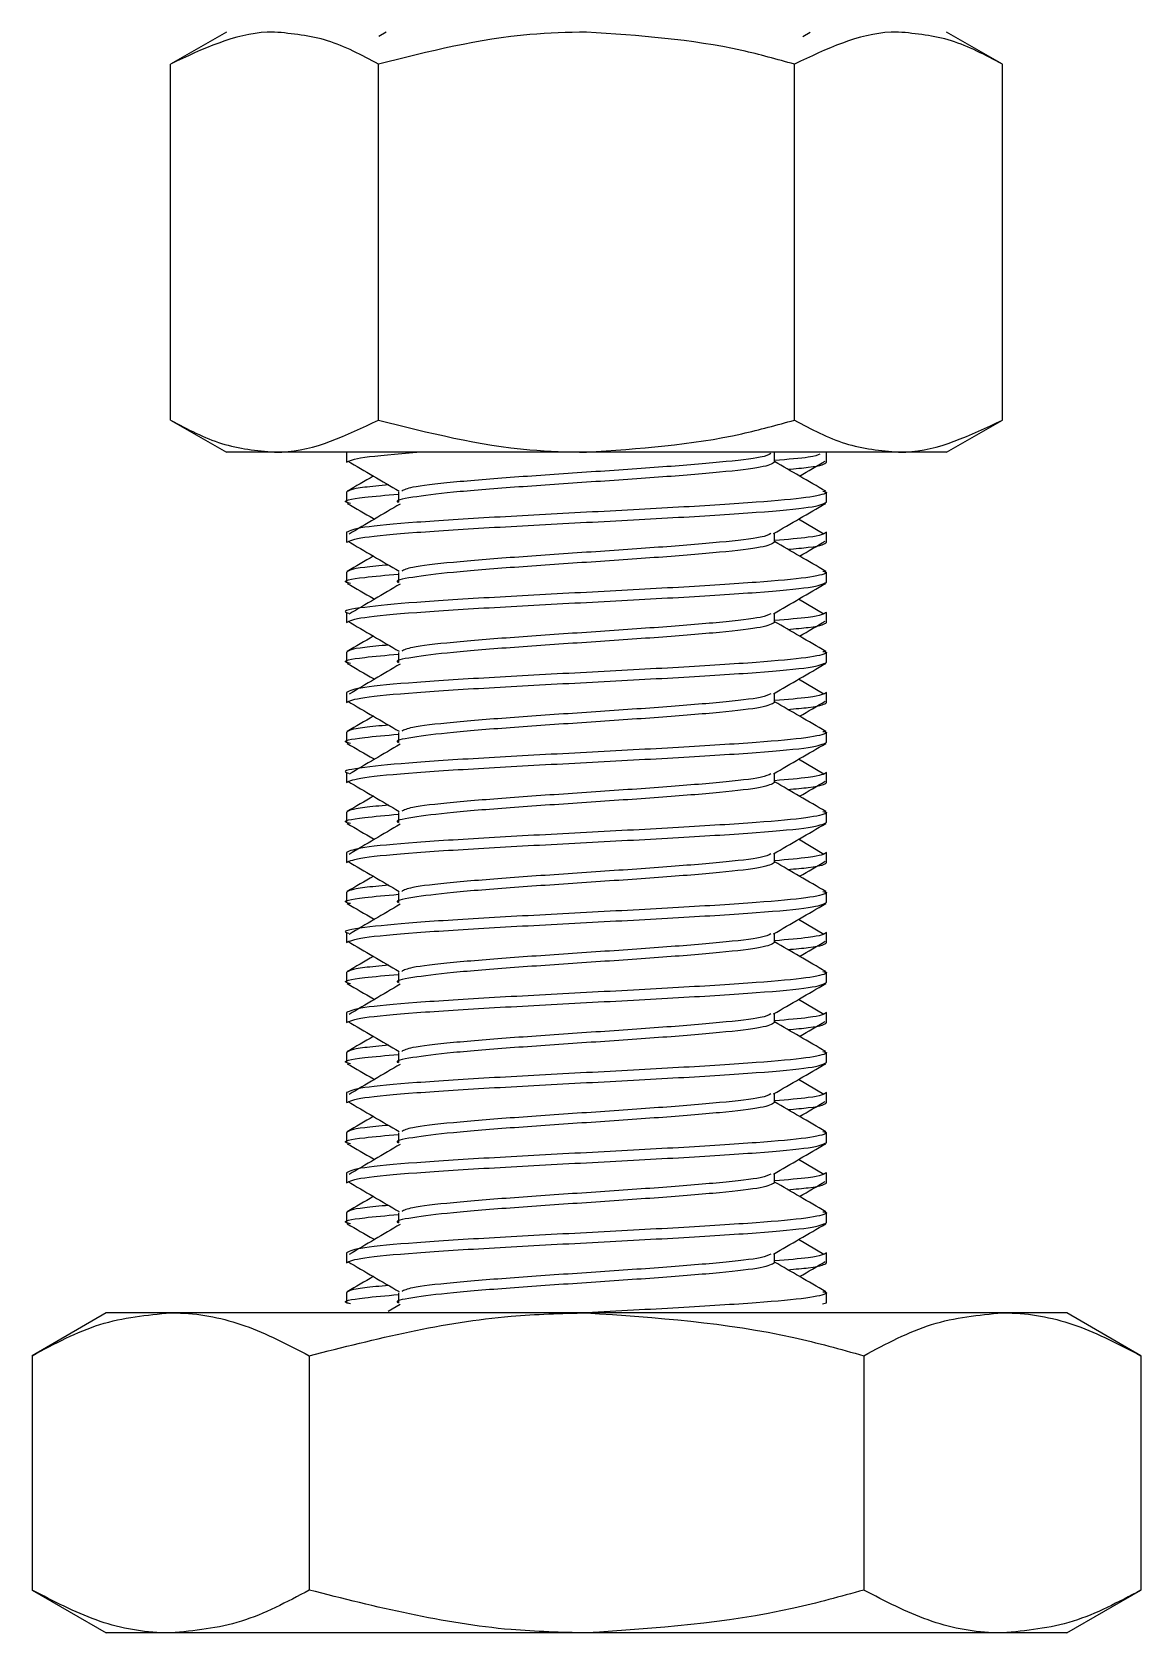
# Model space of a CAD drawing. Header units: inches. Extents: x 0 to 137, y 0 to 88.
# Drawn here: x 61.292 to 62.158, y 13.388 to 14.638 of the extents above; entities that cross this region are included whole.
import ezdxf

# ---------------------------------------------------------------- set-up
doc = ezdxf.new("R2010")
doc.units = ezdxf.units.IN
doc.header["$MEASUREMENT"] = 0

msp = doc.modelspace()

# ---------------------------------------------------------------- linework, layer by layer
at = {"color": 7, "linetype": 'Continuous', "lineweight": 25}
for p, q in [((61.44423, 14.6375), (61.40072, 14.61238)), ((61.56896, 14.6375), (61.56322, 14.63412)), ((61.89441, 14.63412), (61.90024, 14.6375)), ((62.05024, 14.61238), (62.00673, 14.6375)), ((61.40072, 14.3345), (61.40072, 14.61238)), ((61.5631, 14.3345), (61.5631, 14.61238)), ((61.88786, 14.3345), (61.88786, 14.61238)), ((62.05024, 14.3345), (62.05024, 14.61238)), ((61.40072, 14.3345), (61.44423, 14.30937)), ((62.00673, 14.30937), (62.05024, 14.3345)), ((62.00673, 14.30937), (61.44423, 14.30937)), ((61.53798, 14.30937), (61.53798, 14.30156)), ((61.87239, 14.30156), (61.87239, 14.30883)), ((61.91298, 14.30156), (61.91298, 14.30937)), ((61.53798, 14.27813), (61.53798, 14.27031)), ((61.57858, 14.27812), (61.57858, 14.27031)), ((61.91298, 14.27031), (61.91298, 14.27813)), ((61.91092, 14.24544), (61.89105, 14.25717)), ((61.53798, 14.24687), (61.53798, 14.23906)), ((61.87239, 14.23906), (61.87239, 14.24633)), ((61.91298, 14.23906), (61.91298, 14.24687)), ((61.53798, 14.21563), (61.53798, 14.20781)), ((61.57858, 14.21562), (61.57858, 14.20781)), ((61.91298, 14.20781), (61.91298, 14.21563)), ((61.91092, 14.18294), (61.89105, 14.19467)), ((61.53798, 14.18438), (61.53798, 14.17656)), ((61.87239, 14.17656), (61.87239, 14.18383)), ((61.91298, 14.17656), (61.91298, 14.18438)), ((61.53798, 14.15312), (61.53798, 14.14531)), ((61.57858, 14.15312), (61.57858, 14.14531)), ((61.91298, 14.14531), (61.91298, 14.15312)), ((61.91092, 14.12044), (61.89105, 14.13217)), ((61.53798, 14.12187), (61.53798, 14.11406)), ((61.87239, 14.11406), (61.87239, 14.12133)), ((61.91298, 14.11406), (61.91298, 14.12187)), ((61.53798, 14.09063), (61.53798, 14.08281)), ((61.57858, 14.09062), (61.57858, 14.08281)), ((61.91298, 14.08281), (61.91298, 14.09063)), ((61.91092, 14.05794), (61.89105, 14.06967)), ((61.53798, 14.05937), (61.53798, 14.05156)), ((61.87239, 14.05156), (61.87239, 14.05883)), ((61.91298, 14.05156), (61.91298, 14.05937)), ((61.53798, 14.02813), (61.53798, 14.02031)), ((61.57858, 14.02812), (61.57858, 14.02031)), ((61.91298, 14.02031), (61.91298, 14.02813)), ((61.91092, 13.99544), (61.89105, 14.00717)), ((61.53798, 13.99688), (61.53798, 13.98906)), ((61.87239, 13.98906), (61.87239, 13.99633)), ((61.91298, 13.98906), (61.91298, 13.99688)), ((61.53798, 13.96562), (61.53798, 13.95781)), ((61.57858, 13.96562), (61.57858, 13.95781)), ((61.91298, 13.95781), (61.91298, 13.96562)), ((61.91092, 13.93294), (61.89105, 13.94467)), ((61.53798, 13.93437), (61.53798, 13.92656)), ((61.87239, 13.92656), (61.87239, 13.93383)), ((61.91298, 13.92656), (61.91298, 13.93437)), ((61.53798, 13.90312), (61.53798, 13.89531)), ((61.57858, 13.90312), (61.57858, 13.89531)), ((61.91298, 13.89531), (61.91298, 13.90312)), ((61.91092, 13.87044), (61.89105, 13.88217)), ((61.53798, 13.87187), (61.53798, 13.86406)), ((61.87239, 13.86406), (61.87239, 13.87133)), ((61.91298, 13.86406), (61.91298, 13.87187)), ((61.53798, 13.84062), (61.53798, 13.83281)), ((61.57858, 13.84062), (61.57858, 13.83281)), ((61.91298, 13.83281), (61.91298, 13.84062)), ((61.91092, 13.80794), (61.89105, 13.81967)), ((61.53798, 13.80938), (61.53798, 13.80156)), ((61.87239, 13.80156), (61.87239, 13.80883)), ((61.91298, 13.80156), (61.91298, 13.80938)), ((61.53798, 13.77813), (61.53798, 13.77031)), ((61.57858, 13.77812), (61.57858, 13.77031)), ((61.91298, 13.77031), (61.91298, 13.77813)), ((61.91092, 13.74544), (61.89105, 13.75717)), ((61.53798, 13.74688), (61.53798, 13.73906)), ((61.87239, 13.73906), (61.87239, 13.74633)), ((61.91298, 13.73906), (61.91298, 13.74688)), ((61.53798, 13.71563), (61.53798, 13.70781)), ((61.57858, 13.71562), (61.57858, 13.70781)), ((61.91298, 13.70781), (61.91298, 13.71563)), ((61.91092, 13.68294), (61.89105, 13.69467)), ((61.53798, 13.68437), (61.53798, 13.67656)), ((61.87239, 13.67656), (61.87239, 13.68383)), ((61.91298, 13.67656), (61.91298, 13.68437)), ((61.53798, 13.65313), (61.53798, 13.64531)), ((61.57858, 13.65312), (61.57858, 13.64531)), ((61.91298, 13.64531), (61.91298, 13.65313)), ((61.35048, 13.6375), (61.29247, 13.60401)), ((62.10048, 13.6375), (61.35048, 13.6375)), ((61.57996, 13.64398), (61.57058, 13.63845)), ((61.90983, 13.64445), (61.91298, 13.64531)), ((62.15849, 13.60401), (62.10048, 13.6375)), ((61.29247, 13.60401), (61.29247, 13.42099)), ((61.50897, 13.60401), (61.50897, 13.42099)), ((61.94199, 13.60401), (61.94199, 13.42099)), ((62.15849, 13.60401), (62.15849, 13.42099)), ((61.29247, 13.42099), (61.35048, 13.3875)), ((62.10048, 13.3875), (62.15849, 13.42099)), ((62.10048, 13.3875), (61.35048, 13.3875))]:
    msp.add_line(p, q, dxfattribs=at)
for points, knots in [([(61.48191, 14.6375), (61.47999, 14.63747), (61.45257, 14.63712), (61.4257, 14.6243), (61.40072, 14.61238)], [0, 0, 0, 0, 0.070219, 1, 1, 1, 1]), ([(61.5631, 14.61238), (61.54991, 14.6194), (61.5233, 14.63357), (61.49579, 14.63618), (61.48191, 14.6375)], [0, 0, 0, 0, 0.495458, 1, 1, 1, 1]), ([(61.72548, 14.6375), (61.71072, 14.63713), (61.65575, 14.63574), (61.60224, 14.62225), (61.5631, 14.61238)], [0, 0, 0, 0, 0.268634, 1, 1, 1, 1]), ([(61.88786, 14.61238), (61.87423, 14.61617), (61.8213, 14.6309), (61.76631, 14.63469), (61.72548, 14.6375)], [0, 0, 0, 0, 0.2575513, 1, 1, 1, 1]), ([(61.96905, 14.6375), (61.96712, 14.63747), (61.93971, 14.63712), (61.91284, 14.6243), (61.88786, 14.61238)], [0, 0, 0, 0, 0.070219, 1, 1, 1, 1]), ([(62.05024, 14.61238), (62.03705, 14.6194), (62.01044, 14.63357), (61.98293, 14.63618), (61.96905, 14.6375)], [0, 0, 0, 0, 0.495458, 1, 1, 1, 1]), ([(61.40072, 14.3345), (61.41391, 14.32747), (61.44052, 14.3133), (61.46803, 14.31069), (61.48191, 14.30937)], [0, 0, 0, 0, 0.495458, 1, 1, 1, 1]), ([(61.48191, 14.30937), (61.48384, 14.3094), (61.51125, 14.30976), (61.53812, 14.32258), (61.5631, 14.3345)], [0, 0, 0, 0, 0.070219, 1, 1, 1, 1]), ([(61.5631, 14.3345), (61.60224, 14.32463), (61.65575, 14.31114), (61.71072, 14.30975), (61.72548, 14.30937)], [0, 0, 0, 0, 0.731366, 1, 1, 1, 1]), ([(61.72548, 14.30937), (61.76631, 14.31219), (61.8213, 14.31598), (61.87423, 14.3307), (61.88786, 14.3345)], [0, 0, 0, 0, 0.7424487, 1, 1, 1, 1]), ([(61.88786, 14.3345), (61.90105, 14.32747), (61.92766, 14.3133), (61.95517, 14.31069), (61.96905, 14.30937)], [0, 0, 0, 0, 0.495458, 1, 1, 1, 1]), ([(61.96905, 14.30937), (61.97098, 14.3094), (61.99839, 14.30976), (62.02526, 14.32258), (62.05024, 14.3345)], [0, 0, 0, 0, 0.070219, 1, 1, 1, 1]), ([(61.53898, 14.30256), (61.54568, 14.29863), (61.55907, 14.29079), (61.57249, 14.28293), (61.5792, 14.27901)], [0, 0, 0, 0, 0.5000505, 1, 1, 1, 1]), ([(61.87238, 14.30156), (61.87017, 14.30026), (61.86576, 14.29766), (61.83178, 14.29375), (61.78324, 14.28984), (61.72543, 14.28594), (61.66793, 14.28203), (61.61843, 14.27813), (61.58795, 14.27422), (61.57485, 14.27161), (61.57858, 14.27031), (61.57858, 14.27031)], [0, 0, 0, 0, 0.1249421, 0.2499421, 0.3749421, 0.4999421, 0.6249421, 0.7499421, 0.8749421, 0.9999421, 1, 1, 1, 1]), ([(61.86941, 14.30834), (61.86763, 14.30738), (61.86342, 14.30512), (61.83159, 14.30156), (61.78328, 14.29766), (61.72548, 14.29375), (61.66769, 14.28984), (61.61934, 14.28594), (61.58725, 14.28233), (61.58302, 14.28003), (61.58118, 14.27903)], [0, 0, 0, 0, 0.0978807, 0.2311896, 0.3644985, 0.4978074, 0.6311162, 0.7644251, 0.897734, 1, 1, 1, 1]), ([(61.90761, 14.30791), (61.90599, 14.30709), (61.90268, 14.30544), (61.88261, 14.30378), (61.87239, 14.30294)], [0, 0, 0, 0, 0.49067849, 1, 1, 1, 1]), ([(61.91237, 14.2789), (61.90556, 14.28285), (61.89223, 14.29057), (61.87891, 14.29831), (61.87239, 14.3021)], [0, 0, 0, 0, 0.5105345, 1, 1, 1, 1]), ([(61.88269, 14.29612), (61.88852, 14.29663), (61.90914, 14.29845), (61.91138, 14.30026), (61.91298, 14.30156)], [0, 0, 0, 0, 0.2826323, 1, 1, 1, 1]), ([(61.89188, 14.29078), (61.89188, 14.29078), (61.89859, 14.29471), (61.90528, 14.29863), (61.91198, 14.30256)], [0, 0, 0, 0, 0.0000939, 1, 1, 1, 1]), ([(61.55908, 14.29078), (61.55906, 14.29077), (61.55223, 14.2868), (61.5454, 14.28284), (61.53859, 14.2789)], [0, 0, 0, 0, 0.00359736, 1, 1, 1, 1]), ([(61.54113, 14.26945), (61.53992, 14.26974), (61.53325, 14.27133), (61.54496, 14.27376), (61.56909, 14.27591), (61.57858, 14.27675)], [0, 0, 0, 0, 0.1181018, 0.6533583, 1, 1, 1, 1]), ([(61.57096, 14.28383), (61.56409, 14.28323), (61.54228, 14.28133), (61.53973, 14.27943), (61.53798, 14.27813)], [0, 0, 0, 0, 0.3152257, 1, 1, 1, 1]), ([(61.90997, 14.27895), (61.91131, 14.27867), (61.91349, 14.27822), (61.91162, 14.27666), (61.90098, 14.27391), (61.86006, 14.27024), (61.79912, 14.2664), (61.7255, 14.2625), (61.65177, 14.25859), (61.5898, 14.25469), (61.54644, 14.25078), (61.5408, 14.24818), (61.53798, 14.24687)], [0, 0, 0, 0, 0.0256622, 0.041571, 0.1557866, 0.2694596, 0.3912163, 0.5129731, 0.6347298, 0.7564865, 0.8782433, 1, 1, 1, 1]), ([(61.53865, 14.2695), (61.54545, 14.26556), (61.55254, 14.26145), (61.55963, 14.25734), (61.55991, 14.25717)], [0, 0, 0, 0, 0.9596497, 1, 1, 1, 1]), ([(61.57996, 14.26898), (61.5733, 14.26506), (61.55997, 14.25721), (61.54668, 14.24936), (61.54004, 14.24544)], [0, 0, 0, 0, 0.4999534, 1, 1, 1, 1]), ([(61.87153, 14.24583), (61.87832, 14.24978), (61.89191, 14.25767), (61.90551, 14.26556), (61.91231, 14.2695)], [0, 0, 0, 0, 0.4997975, 1, 1, 1, 1]), ([(61.53898, 14.24006), (61.54568, 14.23613), (61.55907, 14.22829), (61.57249, 14.22043), (61.5792, 14.21651)], [0, 0, 0, 0, 0.5000505, 1, 1, 1, 1]), ([(61.87238, 14.23906), (61.87017, 14.23776), (61.86576, 14.23516), (61.83178, 14.23125), (61.78324, 14.22734), (61.72543, 14.22344), (61.66793, 14.21953), (61.61843, 14.21563), (61.58795, 14.21172), (61.57485, 14.20911), (61.57858, 14.20781), (61.57858, 14.20781)], [0, 0, 0, 0, 0.12494206, 0.24994206, 0.37494206, 0.49994206, 0.62494206, 0.74994206, 0.87494206, 0.99994206, 1, 1, 1, 1]), ([(61.86941, 14.24584), (61.86763, 14.24488), (61.86342, 14.24262), (61.83159, 14.23906), (61.78328, 14.23516), (61.72548, 14.23125), (61.66769, 14.22734), (61.61934, 14.22344), (61.58725, 14.21983), (61.58302, 14.21753), (61.58118, 14.21653)], [0, 0, 0, 0, 0.0978807, 0.2311896, 0.3644985, 0.4978074, 0.6311162, 0.7644251, 0.897734, 1, 1, 1, 1]), ([(61.91298, 14.24687), (61.91089, 14.24557), (61.90745, 14.24343), (61.88228, 14.24128), (61.87239, 14.24044)], [0, 0, 0, 0, 0.6069368, 1, 1, 1, 1]), ([(61.91237, 14.2164), (61.90556, 14.22035), (61.89223, 14.22807), (61.87891, 14.23581), (61.87239, 14.2396)], [0, 0, 0, 0, 0.5105345, 1, 1, 1, 1]), ([(61.88269, 14.23362), (61.88852, 14.23413), (61.90914, 14.23595), (61.91138, 14.23776), (61.91298, 14.23906)], [0, 0, 0, 0, 0.2826323, 1, 1, 1, 1]), ([(61.89188, 14.22828), (61.89188, 14.22828), (61.89859, 14.23221), (61.90528, 14.23613), (61.91198, 14.24006)], [0, 0, 0, 0, 0.0000939, 1, 1, 1, 1]), ([(61.55908, 14.22828), (61.55906, 14.22827), (61.55223, 14.2243), (61.5454, 14.22034), (61.53859, 14.2164)], [0, 0, 0, 0, 0.00359736, 1, 1, 1, 1]), ([(61.90997, 14.21645), (61.91131, 14.21617), (61.91349, 14.21572), (61.91162, 14.21416), (61.90098, 14.21141), (61.86005, 14.20774), (61.79913, 14.2039), (61.72544, 14.2), (61.65199, 14.19609), (61.58898, 14.19219), (61.54949, 14.18828), (61.53322, 14.18551), (61.53917, 14.18403), (61.53986, 14.18386)], [0, 0, 0, 0, 0.02525793, 0.04091607, 0.15333238, 0.26521459, 0.3850532, 0.50489182, 0.62473043, 0.74456905, 0.86440766, 0.98424628, 1, 1, 1, 1]), ([(61.54113, 14.20695), (61.53992, 14.20724), (61.53325, 14.20883), (61.54496, 14.21126), (61.56909, 14.21341), (61.57858, 14.21425)], [0, 0, 0, 0, 0.11810176, 0.65335826, 1, 1, 1, 1]), ([(61.57096, 14.22133), (61.56409, 14.22073), (61.54228, 14.21883), (61.53973, 14.21693), (61.53798, 14.21563)], [0, 0, 0, 0, 0.3152257, 1, 1, 1, 1]), ([(61.53865, 14.207), (61.54545, 14.20306), (61.55254, 14.19895), (61.55963, 14.19484), (61.55991, 14.19467)], [0, 0, 0, 0, 0.9596497, 1, 1, 1, 1]), ([(61.57996, 14.20648), (61.5733, 14.20256), (61.55997, 14.19471), (61.54668, 14.18686), (61.54004, 14.18294)], [0, 0, 0, 0, 0.4999534, 1, 1, 1, 1]), ([(61.87153, 14.18333), (61.87832, 14.18728), (61.89191, 14.19517), (61.90551, 14.20306), (61.91231, 14.207)], [0, 0, 0, 0, 0.4997975, 1, 1, 1, 1]), ([(61.53898, 14.17756), (61.54568, 14.17363), (61.55907, 14.16579), (61.57249, 14.15793), (61.5792, 14.15401)], [0, 0, 0, 0, 0.5000505, 1, 1, 1, 1]), ([(61.87238, 14.17656), (61.87017, 14.17526), (61.86576, 14.17266), (61.83178, 14.16875), (61.78324, 14.16484), (61.72543, 14.16094), (61.66793, 14.15703), (61.61843, 14.15312), (61.58795, 14.14922), (61.57485, 14.14661), (61.57858, 14.14531), (61.57858, 14.14531)], [0, 0, 0, 0, 0.12494206, 0.24994206, 0.37494206, 0.49994206, 0.62494206, 0.74994206, 0.87494206, 0.99994206, 1, 1, 1, 1]), ([(61.86941, 14.18334), (61.86763, 14.18238), (61.86342, 14.18012), (61.83159, 14.17656), (61.78328, 14.17266), (61.72548, 14.16875), (61.66769, 14.16484), (61.61934, 14.16094), (61.58725, 14.15733), (61.58302, 14.15503), (61.58118, 14.15403)], [0, 0, 0, 0, 0.09788069, 0.23118958, 0.36449847, 0.49780735, 0.63111624, 0.76442513, 0.89773402, 1, 1, 1, 1]), ([(61.91298, 14.18438), (61.91089, 14.18307), (61.90745, 14.18093), (61.88228, 14.17878), (61.87239, 14.17794)], [0, 0, 0, 0, 0.6069368, 1, 1, 1, 1]), ([(61.91237, 14.1539), (61.90556, 14.15785), (61.89223, 14.16557), (61.87891, 14.17331), (61.87239, 14.1771)], [0, 0, 0, 0, 0.5105345, 1, 1, 1, 1]), ([(61.88269, 14.17112), (61.88852, 14.17163), (61.90914, 14.17345), (61.91138, 14.17526), (61.91298, 14.17656)], [0, 0, 0, 0, 0.2826323, 1, 1, 1, 1]), ([(61.89188, 14.16578), (61.89188, 14.16578), (61.89859, 14.16971), (61.90528, 14.17363), (61.91198, 14.17756)], [0, 0, 0, 0, 0.00009386, 1, 1, 1, 1]), ([(61.55908, 14.16578), (61.55906, 14.16577), (61.55223, 14.1618), (61.5454, 14.15784), (61.53859, 14.1539)], [0, 0, 0, 0, 0.0035974, 1, 1, 1, 1]), ([(61.54113, 14.14445), (61.53992, 14.14474), (61.53325, 14.14633), (61.54496, 14.14876), (61.56909, 14.15091), (61.57858, 14.15175)], [0, 0, 0, 0, 0.11810176, 0.65335826, 1, 1, 1, 1]), ([(61.57096, 14.15883), (61.56409, 14.15823), (61.54228, 14.15633), (61.53973, 14.15443), (61.53798, 14.15312)], [0, 0, 0, 0, 0.3152257, 1, 1, 1, 1]), ([(61.90997, 14.15395), (61.91131, 14.15367), (61.91349, 14.15322), (61.91162, 14.15166), (61.90098, 14.14891), (61.86006, 14.14524), (61.79912, 14.1414), (61.7255, 14.1375), (61.65177, 14.13359), (61.5898, 14.12969), (61.54644, 14.12578), (61.5408, 14.12318), (61.53798, 14.12187)], [0, 0, 0, 0, 0.02566221, 0.04157097, 0.15578659, 0.26945958, 0.39121632, 0.51297305, 0.63472979, 0.75648653, 0.87824326, 1, 1, 1, 1]), ([(61.53865, 14.1445), (61.54545, 14.14056), (61.55254, 14.13645), (61.55963, 14.13234), (61.55991, 14.13217)], [0, 0, 0, 0, 0.9596497, 1, 1, 1, 1]), ([(61.57996, 14.14398), (61.5733, 14.14006), (61.55997, 14.13221), (61.54668, 14.12436), (61.54004, 14.12044)], [0, 0, 0, 0, 0.4999534, 1, 1, 1, 1]), ([(61.87153, 14.12083), (61.87832, 14.12478), (61.89191, 14.13267), (61.90551, 14.14056), (61.91231, 14.1445)], [0, 0, 0, 0, 0.4997975, 1, 1, 1, 1]), ([(61.53898, 14.11506), (61.54568, 14.11113), (61.55907, 14.10329), (61.57249, 14.09543), (61.5792, 14.09151)], [0, 0, 0, 0, 0.5000505, 1, 1, 1, 1]), ([(61.87238, 14.11406), (61.87017, 14.11276), (61.86576, 14.11016), (61.83178, 14.10625), (61.78324, 14.10234), (61.72543, 14.09844), (61.66793, 14.09453), (61.61843, 14.09063), (61.58795, 14.08672), (61.57485, 14.08411), (61.57858, 14.08281), (61.57858, 14.08281)], [0, 0, 0, 0, 0.1249421, 0.2499421, 0.3749421, 0.4999421, 0.6249421, 0.7499421, 0.8749421, 0.9999421, 1, 1, 1, 1]), ([(61.86941, 14.12084), (61.86763, 14.11988), (61.86342, 14.11762), (61.83159, 14.11406), (61.78328, 14.11016), (61.72548, 14.10625), (61.66769, 14.10234), (61.61934, 14.09844), (61.58725, 14.09483), (61.58302, 14.09253), (61.58118, 14.09153)], [0, 0, 0, 0, 0.09788069, 0.23118958, 0.36449847, 0.49780735, 0.63111624, 0.76442513, 0.89773402, 1, 1, 1, 1]), ([(61.91298, 14.12187), (61.91089, 14.12057), (61.90745, 14.11843), (61.88228, 14.11628), (61.87239, 14.11544)], [0, 0, 0, 0, 0.6069368, 1, 1, 1, 1]), ([(61.91237, 14.0914), (61.90556, 14.09535), (61.89223, 14.10307), (61.87891, 14.11081), (61.87239, 14.1146)], [0, 0, 0, 0, 0.5105345, 1, 1, 1, 1]), ([(61.88269, 14.10862), (61.88852, 14.10913), (61.90914, 14.11095), (61.91138, 14.11276), (61.91298, 14.11406)], [0, 0, 0, 0, 0.2826323, 1, 1, 1, 1]), ([(61.89188, 14.10328), (61.89188, 14.10328), (61.89859, 14.10721), (61.90528, 14.11113), (61.91198, 14.11506)], [0, 0, 0, 0, 0.00009386, 1, 1, 1, 1]), ([(61.55908, 14.10328), (61.55906, 14.10327), (61.55223, 14.0993), (61.5454, 14.09534), (61.53859, 14.0914)], [0, 0, 0, 0, 0.00359736, 1, 1, 1, 1]), ([(61.90997, 14.09145), (61.91131, 14.09117), (61.91349, 14.09072), (61.91162, 14.08916), (61.90098, 14.08641), (61.86005, 14.08274), (61.79913, 14.0789), (61.72544, 14.075), (61.65199, 14.07109), (61.58898, 14.06719), (61.54949, 14.06328), (61.53322, 14.06051), (61.53917, 14.05903), (61.53986, 14.05886)], [0, 0, 0, 0, 0.0252579, 0.0409161, 0.1533324, 0.2652146, 0.3850532, 0.5048918, 0.6247304, 0.744569, 0.8644077, 0.9842463, 1, 1, 1, 1]), ([(61.54113, 14.08195), (61.53992, 14.08224), (61.53325, 14.08383), (61.54496, 14.08626), (61.56909, 14.08841), (61.57858, 14.08925)], [0, 0, 0, 0, 0.1181018, 0.6533583, 1, 1, 1, 1]), ([(61.57096, 14.09633), (61.56409, 14.09573), (61.54228, 14.09383), (61.53973, 14.09193), (61.53798, 14.09063)], [0, 0, 0, 0, 0.3152257, 1, 1, 1, 1]), ([(61.53865, 14.082), (61.54545, 14.07806), (61.55254, 14.07395), (61.55963, 14.06984), (61.55991, 14.06967)], [0, 0, 0, 0, 0.9596497, 1, 1, 1, 1]), ([(61.57996, 14.08148), (61.5733, 14.07756), (61.55997, 14.06971), (61.54668, 14.06186), (61.54004, 14.05794)], [0, 0, 0, 0, 0.4999534, 1, 1, 1, 1]), ([(61.87153, 14.05833), (61.87832, 14.06228), (61.89191, 14.07017), (61.90551, 14.07806), (61.91231, 14.082)], [0, 0, 0, 0, 0.4997975, 1, 1, 1, 1]), ([(61.53898, 14.05256), (61.54568, 14.04863), (61.55907, 14.04079), (61.57249, 14.03293), (61.5792, 14.02901)], [0, 0, 0, 0, 0.5000505, 1, 1, 1, 1]), ([(61.87238, 14.05156), (61.87017, 14.05026), (61.86576, 14.04766), (61.83178, 14.04375), (61.78324, 14.03984), (61.72543, 14.03594), (61.66793, 14.03203), (61.61843, 14.02813), (61.58795, 14.02422), (61.57485, 14.02161), (61.57858, 14.02031), (61.57858, 14.02031)], [0, 0, 0, 0, 0.1249421, 0.2499421, 0.3749421, 0.4999421, 0.6249421, 0.7499421, 0.8749421, 0.9999421, 1, 1, 1, 1]), ([(61.86941, 14.05834), (61.86763, 14.05738), (61.86342, 14.05512), (61.83159, 14.05156), (61.78328, 14.04766), (61.72548, 14.04375), (61.66769, 14.03984), (61.61934, 14.03594), (61.58725, 14.03233), (61.58302, 14.03003), (61.58118, 14.02903)], [0, 0, 0, 0, 0.09788069, 0.23118958, 0.36449847, 0.49780735, 0.63111624, 0.76442513, 0.89773402, 1, 1, 1, 1]), ([(61.91298, 14.05937), (61.91089, 14.05807), (61.90745, 14.05593), (61.88228, 14.05378), (61.87239, 14.05294)], [0, 0, 0, 0, 0.6069368, 1, 1, 1, 1]), ([(61.91237, 14.0289), (61.90556, 14.03285), (61.89223, 14.04057), (61.87891, 14.04831), (61.87239, 14.0521)], [0, 0, 0, 0, 0.5105345, 1, 1, 1, 1]), ([(61.88269, 14.04612), (61.88852, 14.04663), (61.90914, 14.04845), (61.91138, 14.05026), (61.91298, 14.05156)], [0, 0, 0, 0, 0.2826323, 1, 1, 1, 1]), ([(61.89188, 14.04078), (61.89188, 14.04078), (61.89859, 14.04471), (61.90528, 14.04863), (61.91198, 14.05256)], [0, 0, 0, 0, 0.0000939, 1, 1, 1, 1]), ([(61.55908, 14.04078), (61.55906, 14.04077), (61.55223, 14.0368), (61.5454, 14.03284), (61.53859, 14.0289)], [0, 0, 0, 0, 0.0035974, 1, 1, 1, 1]), ([(61.54113, 14.01945), (61.53992, 14.01974), (61.53325, 14.02133), (61.54496, 14.02376), (61.56909, 14.02591), (61.57858, 14.02675)], [0, 0, 0, 0, 0.11810176, 0.65335826, 1, 1, 1, 1]), ([(61.57096, 14.03383), (61.56409, 14.03323), (61.54228, 14.03133), (61.53973, 14.02943), (61.53798, 14.02813)], [0, 0, 0, 0, 0.3152257, 1, 1, 1, 1]), ([(61.90997, 14.02895), (61.91131, 14.02867), (61.91349, 14.02822), (61.91162, 14.02666), (61.90098, 14.02391), (61.86006, 14.02024), (61.79912, 14.0164), (61.7255, 14.0125), (61.65177, 14.00859), (61.5898, 14.00469), (61.54644, 14.00078), (61.5408, 13.99818), (61.53798, 13.99688)], [0, 0, 0, 0, 0.0256622, 0.041571, 0.1557866, 0.2694596, 0.3912163, 0.5129731, 0.6347298, 0.7564865, 0.8782433, 1, 1, 1, 1]), ([(61.53865, 14.0195), (61.54545, 14.01556), (61.55254, 14.01145), (61.55963, 14.00734), (61.55991, 14.00717)], [0, 0, 0, 0, 0.9596497, 1, 1, 1, 1]), ([(61.57996, 14.01898), (61.5733, 14.01506), (61.55997, 14.00721), (61.54668, 13.99936), (61.54004, 13.99544)], [0, 0, 0, 0, 0.4999534, 1, 1, 1, 1]), ([(61.87153, 13.99583), (61.87832, 13.99978), (61.89191, 14.00767), (61.90551, 14.01556), (61.91231, 14.0195)], [0, 0, 0, 0, 0.4997975, 1, 1, 1, 1]), ([(61.53898, 13.99006), (61.54568, 13.98613), (61.55907, 13.97829), (61.57249, 13.97043), (61.5792, 13.96651)], [0, 0, 0, 0, 0.5000505, 1, 1, 1, 1]), ([(61.87238, 13.98906), (61.87017, 13.98776), (61.86576, 13.98516), (61.83178, 13.98125), (61.78324, 13.97734), (61.72543, 13.97344), (61.66793, 13.96953), (61.61843, 13.96562), (61.58795, 13.96172), (61.57485, 13.95911), (61.57858, 13.95781), (61.57858, 13.95781)], [0, 0, 0, 0, 0.1249421, 0.2499421, 0.3749421, 0.4999421, 0.6249421, 0.7499421, 0.8749421, 0.9999421, 1, 1, 1, 1]), ([(61.86941, 13.99584), (61.86763, 13.99488), (61.86342, 13.99262), (61.83159, 13.98906), (61.78328, 13.98516), (61.72548, 13.98125), (61.66769, 13.97734), (61.61934, 13.97344), (61.58725, 13.96983), (61.58302, 13.96753), (61.58118, 13.96653)], [0, 0, 0, 0, 0.09788069, 0.23118958, 0.36449847, 0.49780735, 0.63111624, 0.76442513, 0.89773402, 1, 1, 1, 1]), ([(61.91298, 13.99688), (61.91089, 13.99557), (61.90745, 13.99343), (61.88228, 13.99128), (61.87239, 13.99044)], [0, 0, 0, 0, 0.6069368, 1, 1, 1, 1]), ([(61.91237, 13.9664), (61.90556, 13.97035), (61.89223, 13.97807), (61.87891, 13.98581), (61.87239, 13.9896)], [0, 0, 0, 0, 0.5105345, 1, 1, 1, 1]), ([(61.88269, 13.98362), (61.88852, 13.98413), (61.90914, 13.98595), (61.91138, 13.98776), (61.91298, 13.98906)], [0, 0, 0, 0, 0.2826323, 1, 1, 1, 1]), ([(61.89188, 13.97828), (61.89188, 13.97828), (61.89859, 13.98221), (61.90528, 13.98613), (61.91198, 13.99006)], [0, 0, 0, 0, 0.0000939, 1, 1, 1, 1]), ([(61.55908, 13.97828), (61.55906, 13.97827), (61.55223, 13.9743), (61.5454, 13.97034), (61.53859, 13.9664)], [0, 0, 0, 0, 0.0035974, 1, 1, 1, 1]), ([(61.90997, 13.96645), (61.91131, 13.96617), (61.91349, 13.96572), (61.91162, 13.96416), (61.90098, 13.96141), (61.86005, 13.95774), (61.79913, 13.9539), (61.72544, 13.95), (61.65199, 13.94609), (61.58898, 13.94219), (61.54949, 13.93828), (61.53322, 13.93551), (61.53917, 13.93403), (61.53986, 13.93386)], [0, 0, 0, 0, 0.0252579, 0.0409161, 0.1533324, 0.2652146, 0.3850532, 0.5048918, 0.6247304, 0.744569, 0.8644077, 0.9842463, 1, 1, 1, 1]), ([(61.54113, 13.95695), (61.53992, 13.95724), (61.53325, 13.95883), (61.54496, 13.96126), (61.56909, 13.96341), (61.57858, 13.96425)], [0, 0, 0, 0, 0.11810176, 0.65335826, 1, 1, 1, 1]), ([(61.57096, 13.97133), (61.56409, 13.97073), (61.54228, 13.96883), (61.53973, 13.96693), (61.53798, 13.96562)], [0, 0, 0, 0, 0.3152257, 1, 1, 1, 1]), ([(61.53865, 13.957), (61.54545, 13.95306), (61.55254, 13.94895), (61.55963, 13.94484), (61.55991, 13.94467)], [0, 0, 0, 0, 0.9596497, 1, 1, 1, 1]), ([(61.57996, 13.95648), (61.5733, 13.95256), (61.55997, 13.94471), (61.54668, 13.93686), (61.54004, 13.93294)], [0, 0, 0, 0, 0.4999534, 1, 1, 1, 1]), ([(61.87153, 13.93333), (61.87832, 13.93728), (61.89191, 13.94517), (61.90551, 13.95306), (61.91231, 13.957)], [0, 0, 0, 0, 0.4997975, 1, 1, 1, 1]), ([(61.53898, 13.92756), (61.54568, 13.92363), (61.55907, 13.91579), (61.57249, 13.90793), (61.5792, 13.90401)], [0, 0, 0, 0, 0.5000505, 1, 1, 1, 1]), ([(61.87238, 13.92656), (61.87017, 13.92526), (61.86576, 13.92266), (61.83178, 13.91875), (61.78324, 13.91484), (61.72543, 13.91094), (61.66793, 13.90703), (61.61843, 13.90312), (61.58795, 13.89922), (61.57485, 13.89661), (61.57858, 13.89531), (61.57858, 13.89531)], [0, 0, 0, 0, 0.12494206, 0.24994206, 0.37494206, 0.49994206, 0.62494206, 0.74994206, 0.87494206, 0.99994206, 1, 1, 1, 1]), ([(61.86941, 13.93334), (61.86763, 13.93238), (61.86342, 13.93012), (61.83159, 13.92656), (61.78328, 13.92266), (61.72548, 13.91875), (61.66769, 13.91484), (61.61934, 13.91094), (61.58725, 13.90733), (61.58302, 13.90503), (61.58118, 13.90403)], [0, 0, 0, 0, 0.09788069, 0.23118958, 0.36449847, 0.49780735, 0.63111624, 0.76442513, 0.89773402, 1, 1, 1, 1]), ([(61.91298, 13.93437), (61.91089, 13.93307), (61.90745, 13.93093), (61.88228, 13.92878), (61.87239, 13.92794)], [0, 0, 0, 0, 0.6069368, 1, 1, 1, 1]), ([(61.91237, 13.9039), (61.90556, 13.90785), (61.89223, 13.91557), (61.87891, 13.92331), (61.87239, 13.9271)], [0, 0, 0, 0, 0.5105345, 1, 1, 1, 1]), ([(61.88269, 13.92112), (61.88852, 13.92163), (61.90914, 13.92345), (61.91138, 13.92526), (61.91298, 13.92656)], [0, 0, 0, 0, 0.2826323, 1, 1, 1, 1]), ([(61.89188, 13.91578), (61.89188, 13.91578), (61.89859, 13.91971), (61.90528, 13.92363), (61.91198, 13.92756)], [0, 0, 0, 0, 0.0000939, 1, 1, 1, 1]), ([(61.55908, 13.91578), (61.55906, 13.91577), (61.55223, 13.9118), (61.5454, 13.90784), (61.53859, 13.9039)], [0, 0, 0, 0, 0.0035974, 1, 1, 1, 1]), ([(61.54113, 13.89445), (61.53992, 13.89474), (61.53325, 13.89633), (61.54496, 13.89876), (61.56909, 13.90091), (61.57858, 13.90175)], [0, 0, 0, 0, 0.1181018, 0.6533583, 1, 1, 1, 1]), ([(61.57096, 13.90883), (61.56409, 13.90823), (61.54228, 13.90633), (61.53973, 13.90443), (61.53798, 13.90312)], [0, 0, 0, 0, 0.3152257, 1, 1, 1, 1]), ([(61.90997, 13.90395), (61.91131, 13.90367), (61.91349, 13.90322), (61.91162, 13.90166), (61.90098, 13.89891), (61.86006, 13.89524), (61.79912, 13.8914), (61.7255, 13.8875), (61.65177, 13.88359), (61.5898, 13.87969), (61.54644, 13.87578), (61.5408, 13.87318), (61.53798, 13.87187)], [0, 0, 0, 0, 0.02566221, 0.04157097, 0.15578659, 0.26945958, 0.39121632, 0.51297305, 0.63472979, 0.75648653, 0.87824326, 1, 1, 1, 1]), ([(61.53865, 13.8945), (61.54545, 13.89056), (61.55254, 13.88645), (61.55963, 13.88234), (61.55991, 13.88217)], [0, 0, 0, 0, 0.9596497, 1, 1, 1, 1]), ([(61.57996, 13.89398), (61.5733, 13.89006), (61.55997, 13.88221), (61.54668, 13.87436), (61.54004, 13.87044)], [0, 0, 0, 0, 0.4999534, 1, 1, 1, 1]), ([(61.87153, 13.87083), (61.87832, 13.87478), (61.89191, 13.88267), (61.90551, 13.89056), (61.91231, 13.8945)], [0, 0, 0, 0, 0.4997975, 1, 1, 1, 1]), ([(61.53898, 13.86506), (61.54568, 13.86113), (61.55907, 13.85329), (61.57249, 13.84543), (61.5792, 13.84151)], [0, 0, 0, 0, 0.5000505, 1, 1, 1, 1]), ([(61.87238, 13.86406), (61.87017, 13.86276), (61.86576, 13.86016), (61.83178, 13.85625), (61.78324, 13.85234), (61.72543, 13.84844), (61.66793, 13.84453), (61.61843, 13.84062), (61.58795, 13.83672), (61.57485, 13.83411), (61.57858, 13.83281), (61.57858, 13.83281)], [0, 0, 0, 0, 0.12494206, 0.24994206, 0.37494206, 0.49994206, 0.62494206, 0.74994206, 0.87494206, 0.99994206, 1, 1, 1, 1]), ([(61.86941, 13.87084), (61.86763, 13.86988), (61.86342, 13.86762), (61.83159, 13.86406), (61.78328, 13.86016), (61.72548, 13.85625), (61.66769, 13.85234), (61.61934, 13.84844), (61.58725, 13.84483), (61.58302, 13.84253), (61.58118, 13.84153)], [0, 0, 0, 0, 0.09788069, 0.23118958, 0.36449847, 0.49780735, 0.63111624, 0.76442513, 0.89773402, 1, 1, 1, 1]), ([(61.91298, 13.87187), (61.91089, 13.87057), (61.90745, 13.86843), (61.88228, 13.86628), (61.87239, 13.86544)], [0, 0, 0, 0, 0.6069368, 1, 1, 1, 1]), ([(61.91237, 13.8414), (61.90556, 13.84535), (61.89223, 13.85307), (61.87891, 13.86081), (61.87239, 13.8646)], [0, 0, 0, 0, 0.5105345, 1, 1, 1, 1]), ([(61.88269, 13.85862), (61.88852, 13.85913), (61.90914, 13.86095), (61.91138, 13.86276), (61.91298, 13.86406)], [0, 0, 0, 0, 0.2826323, 1, 1, 1, 1]), ([(61.89188, 13.85328), (61.89188, 13.85328), (61.89859, 13.85721), (61.90528, 13.86113), (61.91198, 13.86506)], [0, 0, 0, 0, 0.0000939, 1, 1, 1, 1]), ([(61.55908, 13.85328), (61.55906, 13.85327), (61.55223, 13.8493), (61.5454, 13.84534), (61.53859, 13.8414)], [0, 0, 0, 0, 0.0035974, 1, 1, 1, 1]), ([(61.54113, 13.83195), (61.53992, 13.83224), (61.53325, 13.83383), (61.54496, 13.83626), (61.56909, 13.83841), (61.57858, 13.83925)], [0, 0, 0, 0, 0.11810176, 0.65335826, 1, 1, 1, 1]), ([(61.57096, 13.84633), (61.56409, 13.84573), (61.54228, 13.84383), (61.53973, 13.84193), (61.53798, 13.84062)], [0, 0, 0, 0, 0.3152257, 1, 1, 1, 1]), ([(61.90997, 13.84145), (61.91131, 13.84117), (61.91349, 13.84072), (61.91162, 13.83916), (61.90098, 13.83641), (61.86006, 13.83274), (61.79912, 13.8289), (61.7255, 13.825), (61.65177, 13.82109), (61.5898, 13.81719), (61.54644, 13.81328), (61.5408, 13.81068), (61.53798, 13.80938)], [0, 0, 0, 0, 0.02566221, 0.04157097, 0.15578659, 0.26945958, 0.39121632, 0.51297305, 0.63472979, 0.75648653, 0.87824326, 1, 1, 1, 1]), ([(61.53865, 13.832), (61.54545, 13.82806), (61.55254, 13.82395), (61.55963, 13.81984), (61.55991, 13.81967)], [0, 0, 0, 0, 0.9596497, 1, 1, 1, 1]), ([(61.57996, 13.83148), (61.5733, 13.82756), (61.55997, 13.81971), (61.54668, 13.81186), (61.54004, 13.80794)], [0, 0, 0, 0, 0.4999534, 1, 1, 1, 1]), ([(61.87153, 13.80833), (61.87832, 13.81228), (61.89191, 13.82017), (61.90551, 13.82806), (61.91231, 13.832)], [0, 0, 0, 0, 0.4997975, 1, 1, 1, 1]), ([(61.53898, 13.80256), (61.54568, 13.79863), (61.55907, 13.79079), (61.57249, 13.78293), (61.5792, 13.77901)], [0, 0, 0, 0, 0.5000505, 1, 1, 1, 1]), ([(61.87238, 13.80156), (61.87017, 13.80026), (61.86576, 13.79766), (61.83178, 13.79375), (61.78324, 13.78984), (61.72543, 13.78594), (61.66793, 13.78203), (61.61843, 13.77813), (61.58795, 13.77422), (61.57485, 13.77161), (61.57858, 13.77031), (61.57858, 13.77031)], [0, 0, 0, 0, 0.1249421, 0.2499421, 0.3749421, 0.4999421, 0.6249421, 0.7499421, 0.8749421, 0.9999421, 1, 1, 1, 1]), ([(61.86941, 13.80834), (61.86763, 13.80738), (61.86342, 13.80512), (61.83159, 13.80156), (61.78328, 13.79766), (61.72548, 13.79375), (61.66769, 13.78984), (61.61934, 13.78594), (61.58725, 13.78233), (61.58302, 13.78003), (61.58118, 13.77903)], [0, 0, 0, 0, 0.09788069, 0.23118958, 0.36449847, 0.49780735, 0.63111624, 0.76442513, 0.89773402, 1, 1, 1, 1]), ([(61.91298, 13.80938), (61.91089, 13.80807), (61.90745, 13.80593), (61.88228, 13.80378), (61.87239, 13.80294)], [0, 0, 0, 0, 0.6069368, 1, 1, 1, 1]), ([(61.91237, 13.7789), (61.90556, 13.78285), (61.89223, 13.79057), (61.87891, 13.79831), (61.87239, 13.8021)], [0, 0, 0, 0, 0.51053447, 1, 1, 1, 1]), ([(61.88269, 13.79612), (61.88852, 13.79663), (61.90914, 13.79845), (61.91138, 13.80026), (61.91298, 13.80156)], [0, 0, 0, 0, 0.2826323, 1, 1, 1, 1]), ([(61.89188, 13.79078), (61.89188, 13.79078), (61.89859, 13.79471), (61.90528, 13.79863), (61.91198, 13.80256)], [0, 0, 0, 0, 0.0000939, 1, 1, 1, 1]), ([(61.55908, 13.79078), (61.55906, 13.79077), (61.55223, 13.7868), (61.5454, 13.78284), (61.53859, 13.7789)], [0, 0, 0, 0, 0.0035974, 1, 1, 1, 1]), ([(61.54113, 13.76945), (61.53992, 13.76974), (61.53325, 13.77133), (61.54496, 13.77376), (61.56909, 13.77591), (61.57858, 13.77675)], [0, 0, 0, 0, 0.11810176, 0.65335826, 1, 1, 1, 1]), ([(61.57096, 13.78383), (61.56409, 13.78323), (61.54228, 13.78133), (61.53973, 13.77943), (61.53798, 13.77813)], [0, 0, 0, 0, 0.3152257, 1, 1, 1, 1]), ([(61.90997, 13.77895), (61.91131, 13.77867), (61.91349, 13.77822), (61.91162, 13.77666), (61.90098, 13.77391), (61.86006, 13.77024), (61.79912, 13.7664), (61.7255, 13.7625), (61.65177, 13.75859), (61.5898, 13.75469), (61.54644, 13.75078), (61.5408, 13.74818), (61.53798, 13.74688)], [0, 0, 0, 0, 0.02566221, 0.04157097, 0.15578659, 0.26945958, 0.39121632, 0.51297305, 0.63472979, 0.75648653, 0.87824326, 1, 1, 1, 1]), ([(61.53865, 13.7695), (61.54545, 13.76556), (61.55254, 13.76145), (61.55963, 13.75734), (61.55991, 13.75717)], [0, 0, 0, 0, 0.9596497, 1, 1, 1, 1]), ([(61.57996, 13.76898), (61.5733, 13.76506), (61.55997, 13.75721), (61.54668, 13.74936), (61.54004, 13.74544)], [0, 0, 0, 0, 0.4999534, 1, 1, 1, 1]), ([(61.87153, 13.74583), (61.87832, 13.74978), (61.89191, 13.75767), (61.90551, 13.76556), (61.91231, 13.7695)], [0, 0, 0, 0, 0.4997975, 1, 1, 1, 1]), ([(61.53898, 13.74006), (61.54568, 13.73613), (61.55907, 13.72829), (61.57249, 13.72043), (61.5792, 13.71651)], [0, 0, 0, 0, 0.5000505, 1, 1, 1, 1]), ([(61.87238, 13.73906), (61.87017, 13.73776), (61.86576, 13.73516), (61.83178, 13.73125), (61.78324, 13.72734), (61.72543, 13.72344), (61.66793, 13.71953), (61.61843, 13.71563), (61.58795, 13.71172), (61.57485, 13.70911), (61.57858, 13.70781), (61.57858, 13.70781)], [0, 0, 0, 0, 0.1249421, 0.2499421, 0.3749421, 0.4999421, 0.6249421, 0.7499421, 0.8749421, 0.9999421, 1, 1, 1, 1]), ([(61.86941, 13.74584), (61.86763, 13.74488), (61.86342, 13.74262), (61.83159, 13.73906), (61.78328, 13.73516), (61.72548, 13.73125), (61.66769, 13.72734), (61.61934, 13.72344), (61.58725, 13.71983), (61.58302, 13.71753), (61.58118, 13.71653)], [0, 0, 0, 0, 0.0978807, 0.2311896, 0.3644985, 0.4978074, 0.6311162, 0.7644251, 0.897734, 1, 1, 1, 1]), ([(61.91298, 13.74688), (61.91089, 13.74557), (61.90745, 13.74343), (61.88228, 13.74128), (61.87239, 13.74044)], [0, 0, 0, 0, 0.6069368, 1, 1, 1, 1]), ([(61.91237, 13.7164), (61.90556, 13.72035), (61.89223, 13.72807), (61.87891, 13.73581), (61.87239, 13.7396)], [0, 0, 0, 0, 0.51053447, 1, 1, 1, 1]), ([(61.88269, 13.73362), (61.88852, 13.73413), (61.90914, 13.73595), (61.91138, 13.73776), (61.91298, 13.73906)], [0, 0, 0, 0, 0.2826323, 1, 1, 1, 1]), ([(61.89188, 13.72828), (61.89188, 13.72828), (61.89859, 13.73221), (61.90528, 13.73613), (61.91198, 13.74006)], [0, 0, 0, 0, 0.0000939, 1, 1, 1, 1]), ([(61.55908, 13.72828), (61.55906, 13.72827), (61.55223, 13.7243), (61.5454, 13.72034), (61.53859, 13.7164)], [0, 0, 0, 0, 0.0035974, 1, 1, 1, 1]), ([(61.54113, 13.70695), (61.53992, 13.70724), (61.53325, 13.70883), (61.54496, 13.71126), (61.56909, 13.71341), (61.57858, 13.71425)], [0, 0, 0, 0, 0.1181018, 0.6533583, 1, 1, 1, 1]), ([(61.57096, 13.72133), (61.56409, 13.72073), (61.54228, 13.71883), (61.53973, 13.71693), (61.53798, 13.71563)], [0, 0, 0, 0, 0.3152257, 1, 1, 1, 1]), ([(61.90997, 13.71645), (61.91131, 13.71617), (61.91349, 13.71572), (61.91162, 13.71416), (61.90098, 13.71141), (61.86006, 13.70774), (61.79912, 13.7039), (61.7255, 13.7), (61.65177, 13.69609), (61.5898, 13.69219), (61.54644, 13.68828), (61.5408, 13.68568), (61.53798, 13.68437)], [0, 0, 0, 0, 0.02566221, 0.04157097, 0.15578659, 0.26945958, 0.39121632, 0.51297305, 0.63472979, 0.75648653, 0.87824326, 1, 1, 1, 1]), ([(61.53865, 13.707), (61.54545, 13.70306), (61.55254, 13.69895), (61.55963, 13.69484), (61.55991, 13.69467)], [0, 0, 0, 0, 0.9596497, 1, 1, 1, 1]), ([(61.57996, 13.70648), (61.5733, 13.70256), (61.55997, 13.69471), (61.54668, 13.68686), (61.54004, 13.68294)], [0, 0, 0, 0, 0.4999534, 1, 1, 1, 1]), ([(61.87153, 13.68333), (61.87832, 13.68728), (61.89191, 13.69517), (61.90551, 13.70306), (61.91231, 13.707)], [0, 0, 0, 0, 0.4997975, 1, 1, 1, 1]), ([(61.53898, 13.67756), (61.54568, 13.67363), (61.55907, 13.66579), (61.57249, 13.65793), (61.5792, 13.65401)], [0, 0, 0, 0, 0.5000505, 1, 1, 1, 1]), ([(61.87238, 13.67656), (61.87017, 13.67526), (61.86576, 13.67266), (61.83178, 13.66875), (61.78324, 13.66484), (61.72543, 13.66094), (61.66793, 13.65703), (61.61843, 13.65313), (61.58795, 13.64922), (61.57485, 13.64661), (61.57858, 13.64531), (61.57858, 13.64531)], [0, 0, 0, 0, 0.1249421, 0.2499421, 0.3749421, 0.4999421, 0.6249421, 0.7499421, 0.8749421, 0.9999421, 1, 1, 1, 1]), ([(61.86941, 13.68334), (61.86763, 13.68238), (61.86342, 13.68012), (61.83159, 13.67656), (61.78328, 13.67266), (61.72548, 13.66875), (61.66769, 13.66484), (61.61934, 13.66094), (61.58725, 13.65733), (61.58302, 13.65503), (61.58118, 13.65403)], [0, 0, 0, 0, 0.0978807, 0.2311896, 0.3644985, 0.4978074, 0.6311162, 0.7644251, 0.897734, 1, 1, 1, 1]), ([(61.91298, 13.68437), (61.91089, 13.68307), (61.90745, 13.68093), (61.88228, 13.67878), (61.87239, 13.67794)], [0, 0, 0, 0, 0.6069368, 1, 1, 1, 1]), ([(61.91237, 13.6539), (61.90556, 13.65785), (61.89223, 13.66557), (61.87891, 13.67331), (61.87239, 13.6771)], [0, 0, 0, 0, 0.5105345, 1, 1, 1, 1]), ([(61.88269, 13.67112), (61.88852, 13.67163), (61.90914, 13.67345), (61.91138, 13.67526), (61.91298, 13.67656)], [0, 0, 0, 0, 0.2826323, 1, 1, 1, 1]), ([(61.89188, 13.66578), (61.89188, 13.66578), (61.89859, 13.66971), (61.90528, 13.67363), (61.91198, 13.67756)], [0, 0, 0, 0, 0.0000939, 1, 1, 1, 1]), ([(61.55908, 13.66578), (61.55906, 13.66577), (61.55223, 13.6618), (61.5454, 13.65784), (61.53859, 13.6539)], [0, 0, 0, 0, 0.0035974, 1, 1, 1, 1]), ([(61.54113, 13.64445), (61.53992, 13.64474), (61.53325, 13.64633), (61.54496, 13.64876), (61.56909, 13.65091), (61.57858, 13.65175)], [0, 0, 0, 0, 0.11810176, 0.65335826, 1, 1, 1, 1]), ([(61.57096, 13.65883), (61.56409, 13.65823), (61.54228, 13.65633), (61.53973, 13.65443), (61.53798, 13.65313)], [0, 0, 0, 0, 0.3152257, 1, 1, 1, 1]), ([(61.90997, 13.65395), (61.91131, 13.65367), (61.91349, 13.65322), (61.91162, 13.65166), (61.90098, 13.64891), (61.86005, 13.64524), (61.79912, 13.6414), (61.75003, 13.6388), (61.72548, 13.6375)], [0, 0, 0, 0, 0.0500264, 0.0810393, 0.3036935, 0.5252899, 0.762645, 1, 1, 1, 1]), ([(61.29247, 13.60401), (61.31005, 13.61337), (61.34553, 13.63226), (61.38221, 13.63574), (61.40072, 13.6375)], [0, 0, 0, 0, 0.495458, 1, 1, 1, 1]), ([(61.40072, 13.6375), (61.40329, 13.63746), (61.42272, 13.63716), (61.45936, 13.62984), (61.49233, 13.61267), (61.50897, 13.60401)], [0, 0, 0, 0, 0.0700919, 0.5307854, 1, 1, 1, 1]), ([(61.50897, 13.60401), (61.56116, 13.61716), (61.63251, 13.63515), (61.70579, 13.637), (61.72548, 13.6375)], [0, 0, 0, 0, 0.7313664, 1, 1, 1, 1]), ([(61.72548, 13.6375), (61.77992, 13.63375), (61.85324, 13.62869), (61.92381, 13.60906), (61.94199, 13.60401)], [0, 0, 0, 0, 0.7424487, 1, 1, 1, 1]), ([(61.94199, 13.60401), (61.95957, 13.61337), (61.99505, 13.63226), (62.03173, 13.63574), (62.05024, 13.6375)], [0, 0, 0, 0, 0.495458, 1, 1, 1, 1]), ([(62.05024, 13.6375), (62.05281, 13.63746), (62.07224, 13.63716), (62.10887, 13.62984), (62.14185, 13.61267), (62.15849, 13.60401)], [0, 0, 0, 0, 0.0700919, 0.5307854, 1, 1, 1, 1]), ([(61.40072, 13.3875), (61.39815, 13.38754), (61.37872, 13.38784), (61.34209, 13.39516), (61.30911, 13.41233), (61.29247, 13.42099)], [0, 0, 0, 0, 0.0700919, 0.5307854, 1, 1, 1, 1]), ([(61.50897, 13.42099), (61.49139, 13.41163), (61.45591, 13.39274), (61.41923, 13.38926), (61.40072, 13.3875)], [0, 0, 0, 0, 0.495458, 1, 1, 1, 1]), ([(61.72548, 13.3875), (61.70579, 13.388), (61.63251, 13.38985), (61.56116, 13.40784), (61.50897, 13.42099)], [0, 0, 0, 0, 0.2686336, 1, 1, 1, 1]), ([(61.94199, 13.42099), (61.92381, 13.41594), (61.85324, 13.39631), (61.77992, 13.39125), (61.72548, 13.3875)], [0, 0, 0, 0, 0.2575513, 1, 1, 1, 1]), ([(62.05024, 13.3875), (62.04767, 13.38754), (62.02824, 13.38784), (61.9916, 13.39516), (61.95863, 13.41233), (61.94199, 13.42099)], [0, 0, 0, 0, 0.0700919, 0.5307854, 1, 1, 1, 1]), ([(62.15849, 13.42099), (62.14091, 13.41163), (62.10543, 13.39274), (62.06875, 13.38926), (62.05024, 13.3875)], [0, 0, 0, 0, 0.495458, 1, 1, 1, 1])]:
    msp.add_open_spline(points, degree=3, knots=knots, dxfattribs=at)
for points in [[(61.53798, 14.30156), (61.54054, 14.30286), (61.54566, 14.30547), (61.57715, 14.30807), (61.5929, 14.30937)], [(61.53798, 14.23906), (61.5408, 14.24036), (61.54644, 14.24297), (61.58979, 14.24687), (61.65177, 14.25078), (61.72548, 14.25469), (61.79919, 14.25859), (61.86117, 14.2625), (61.90453, 14.26641), (61.91016, 14.26901), (61.91298, 14.27031)], [(61.53798, 14.17656), (61.5408, 14.17786), (61.54644, 14.18047), (61.58979, 14.18438), (61.65177, 14.18828), (61.72548, 14.19219), (61.79919, 14.19609), (61.86117, 14.2), (61.90453, 14.20391), (61.91016, 14.20651), (61.91298, 14.20781)], [(61.53798, 14.11406), (61.5408, 14.11536), (61.54644, 14.11797), (61.58979, 14.12187), (61.65177, 14.12578), (61.72548, 14.12969), (61.79919, 14.13359), (61.86117, 14.1375), (61.90453, 14.14141), (61.91016, 14.14401), (61.91298, 14.14531)], [(61.53798, 14.05156), (61.5408, 14.05286), (61.54644, 14.05547), (61.58979, 14.05937), (61.65177, 14.06328), (61.72548, 14.06719), (61.79919, 14.07109), (61.86117, 14.075), (61.90453, 14.07891), (61.91016, 14.08151), (61.91298, 14.08281)], [(61.53798, 13.98906), (61.5408, 13.99036), (61.54644, 13.99297), (61.58979, 13.99688), (61.65177, 14.00078), (61.72548, 14.00469), (61.79919, 14.00859), (61.86117, 14.0125), (61.90453, 14.01641), (61.91016, 14.01901), (61.91298, 14.02031)], [(61.53798, 13.92656), (61.5408, 13.92786), (61.54644, 13.93047), (61.58979, 13.93437), (61.65177, 13.93828), (61.72548, 13.94219), (61.79919, 13.94609), (61.86117, 13.95), (61.90453, 13.95391), (61.91016, 13.95651), (61.91298, 13.95781)], [(61.53798, 13.86406), (61.5408, 13.86536), (61.54644, 13.86797), (61.58979, 13.87187), (61.65177, 13.87578), (61.72548, 13.87969), (61.79919, 13.88359), (61.86117, 13.8875), (61.90453, 13.89141), (61.91016, 13.89401), (61.91298, 13.89531)], [(61.53798, 13.80156), (61.5408, 13.80286), (61.54644, 13.80547), (61.58979, 13.80938), (61.65177, 13.81328), (61.72548, 13.81719), (61.79919, 13.82109), (61.86117, 13.825), (61.90453, 13.82891), (61.91016, 13.83151), (61.91298, 13.83281)], [(61.53798, 13.73906), (61.5408, 13.74036), (61.54644, 13.74297), (61.58979, 13.74688), (61.65177, 13.75078), (61.72548, 13.75469), (61.79919, 13.75859), (61.86117, 13.7625), (61.90453, 13.76641), (61.91016, 13.76901), (61.91298, 13.77031)], [(61.53798, 13.67656), (61.5408, 13.67786), (61.54644, 13.68047), (61.58979, 13.68437), (61.65177, 13.68828), (61.72548, 13.69219), (61.79919, 13.69609), (61.86117, 13.7), (61.90453, 13.70391), (61.91016, 13.70651), (61.91298, 13.70781)]]:
    msp.add_open_spline(points, degree=3, dxfattribs=at)

doc.saveas('drawing.dxf')
